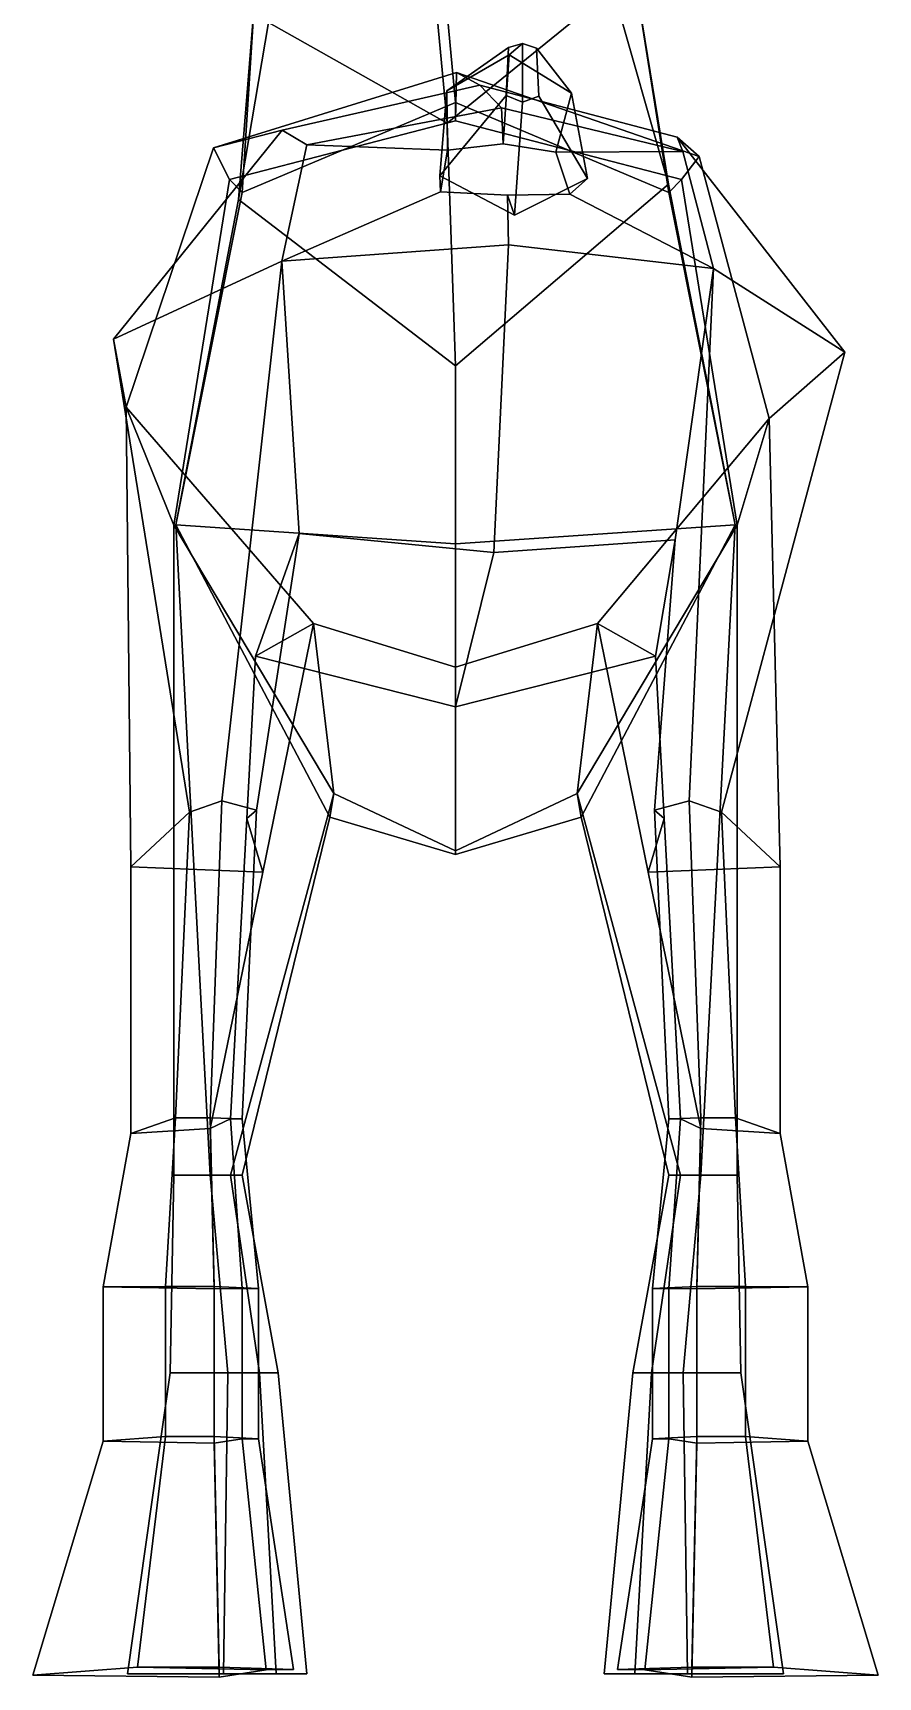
# Model space of a CAD drawing. Extents: x -109 to 82, y -151 to 358.
# Drawn here: x -81.9 to 81.9, y -151.2 to 167.4 of the extents above; entities that cross this region are included whole.
import ezdxf

# ---------------------------------------------------------------- set-up
doc = ezdxf.new("R2010")
doc.units = 0

msp = doc.modelspace()

# ---------------------------------------------------------------- linework, layer by layer
for points in [[(30.493595, 175.991562, 183.362305), (12.842552, 223.275162, 214.127762), (-4.06392, 176.107941, 217.446274), (-1.601685, 149.92128, 198.24794)], [(-36.191597, 169.438553, 183.187378), (-1.601685, 149.92128, 198.24794), (-4.06392, 176.107941, 217.446274), (-31.750727, 215.233414, 213.728394)], [(34.585228, 178.900757, 151.092697), (25.849268, 201.59639, 172.862823), (30.493595, 175.991562, 183.362305), (41.266182, 138.091492, 160.202408)], [(-42.0313, 135.10849, 160.173538), (-36.191597, 169.438553, 183.187378), (-35.539867, 193.791779, 172.592255), (-39.009148, 172.620163, 150.947311)], [(-41.338097, 136.477615, 121.378952), (-39.009148, 172.620163, 150.947311), (-2.630893, 182.309677, 148.245041), (0, 153.902847, 122.9674)], [(41.338097, 136.477615, 121.378952), (0, 153.902847, 122.9674), (-2.630893, 182.309677, 148.245041), (34.585228, 178.900757, 151.092697)], [(54.142193, 72.077461, 139.708862), (41.338097, 136.477615, 121.378952), (34.585228, 178.900757, 151.092697), (41.266182, 138.091492, 160.202408)], [(41.266182, 138.091492, 160.202408), (30.493595, 175.991562, 183.362305), (-1.601685, 149.92128, 198.24794), (0, 102.892303, 182.996399)], [(-54.142193, 72.077461, 139.708862), (-42.0313, 135.10849, 160.173538), (-39.009148, 172.620163, 150.947311), (-41.338097, 136.477615, 121.378952)], [(-42.0313, 135.10849, 160.173538), (0, 102.892303, 182.996399), (-1.601685, 149.92128, 198.24794), (-36.191597, 169.438553, 183.187378)], [(9.787512, 155.282059, -80.896843), (-3.051133, 139.683075, -71.752708), (-1.683599, 156.14473, -61.080067), (10.236577, 164.53566, -79.010452)], [(10.236577, 164.53566, -79.010452), (-1.683599, 156.14473, -61.080067), (10.381623, 163.146454, -58.178257), (12.967679, 165.359512, -78.507988)], [(-1.683599, 156.14473, -61.080067), (-1.519351, 144.649704, -51.781307), (9.260619, 145.873978, -52.543507), (10.381623, 163.146454, -58.178257)], [(22.44091, 155.720551, -58.039288), (10.381623, 163.146454, -58.178257), (9.260619, 145.873978, -52.543507), (19.453062, 144.280975, -49.13784)], [(12.971553, 153.962234, -80.759254), (9.787512, 155.282059, -80.896843), (10.236577, 164.53566, -79.010452), (12.967679, 165.359512, -78.507988)], [(15.69593, 164.439682, -78.322319), (12.967679, 165.359512, -78.507988), (10.381623, 163.146454, -58.178257), (22.44091, 155.720551, -58.039288)], [(12.971553, 153.962234, -80.759254), (12.967679, 165.359512, -78.507988), (15.69593, 164.439682, -78.322319), (16.151289, 155.170151, -80.094719)], [(16.151289, 155.170151, -80.094719), (15.69593, 164.439682, -78.322319), (22.44091, 155.720551, -58.039288), (25.595491, 139.179398, -68.141937)], [(-46.884338, 145.114136, 14.203079), (-43.748913, 138.961655, 91.103615), (0, 150.329453, 90.870361), (0.169099, 159.744522, 23.145079)], [(0.169099, 159.744522, 23.145079), (4.703042, 157.289444, -13.731607), (-33.598324, 148.546524, -20.191051), (-46.884338, 145.114136, 14.203079)], [(47.222534, 143.459488, 26.0648), (0.169099, 159.744522, 23.145079), (0, 150.329453, 90.870361), (43.748913, 138.961655, 91.103615)], [(0.169099, 159.744522, 23.145079), (47.222534, 143.459488, 26.0648), (42.954746, 147.200531, -10.541903), (4.703042, 157.289444, -13.731607)], [(4.703042, 157.289444, -13.731607), (8.898463, 152.860077, -48.275227), (-28.823513, 145.700546, -44.073753), (-33.598324, 148.546524, -20.191051)], [(-3.051133, 139.683075, -71.752708), (-2.909279, 136.610504, -58.823654), (-1.519351, 144.649704, -51.781307), (-1.683599, 156.14473, -61.080067)], [(4.703042, 157.289444, -13.731607), (42.954746, 147.200531, -10.541903), (44.051006, 144.41925, -34.888268), (8.898463, 152.860077, -48.275227)], [(0, 150.329453, 90.870361), (-43.748913, 138.961655, 91.103615), (-41.338097, 136.477615, 121.378952), (0, 153.902847, 122.9674)], [(12.971553, 153.962234, -80.759254), (11.424487, 132.103912, -72.597404), (-3.051133, 139.683075, -71.752708), (9.787512, 155.282059, -80.896843)], [(0, 150.329453, 90.870361), (0, 153.902847, 122.9674), (41.338097, 136.477615, 121.378952), (43.748913, 138.961655, 91.103615)], [(12.971553, 153.962234, -80.759254), (16.151289, 155.170151, -80.094719), (25.595491, 139.179398, -68.141937), (11.424487, 132.103912, -72.597404)], [(25.595491, 139.179398, -68.141937), (22.44091, 155.720551, -58.039288), (19.453062, 144.280975, -49.13784), (22.141521, 136.170044, -55.666119)], [(-1.519351, 144.649704, -51.781307), (-28.823513, 145.700546, -44.073753), (8.898463, 152.860077, -48.275227), (9.260619, 145.873978, -52.543507)], [(19.453062, 144.280975, -49.13784), (9.260619, 145.873978, -52.543507), (8.898463, 152.860077, -48.275227), (44.051006, 144.41925, -34.888268)], [(-66.243423, 108.056763, -31.480515), (-33.598324, 148.546524, -20.191051), (-28.823513, 145.700546, -44.073753), (-33.644234, 123.200951, -53.531307)], [(-46.884338, 145.114136, 14.203079), (-33.598324, 148.546524, -20.191051), (-66.243423, 108.056763, -31.480515), (-63.809353, 94.893852, 15.932356)], [(75.397705, 105.56636, -13.627329), (49.962883, 121.730934, -42.993031), (44.051006, 144.41925, -34.888268), (42.954746, 147.200531, -10.541903)], [(47.222534, 143.459488, 26.0648), (60.78783, 92.703117, 31.637232), (75.397705, 105.56636, -13.627329), (42.954746, 147.200531, -10.541903)], [(-63.809353, 94.893852, 15.932356), (-54.582127, 72.030914, 92.022102), (-43.748913, 138.961655, 91.103615), (-46.884338, 145.114136, 14.203079)], [(-2.909279, 136.610504, -58.823654), (-33.644234, 123.200951, -53.531307), (-28.823513, 145.700546, -44.073753), (-1.519351, 144.649704, -51.781307)], [(22.141521, 136.170044, -55.666119), (19.453062, 144.280975, -49.13784), (44.051006, 144.41925, -34.888268), (49.962883, 121.730934, -42.993031)], [(60.78783, 92.703117, 31.637232), (47.222534, 143.459488, 26.0648), (43.748913, 138.961655, 91.103615), (54.582127, 72.030914, 92.022102)], [(-54.582127, 72.030914, 92.022102), (-54.142193, 72.077461, 139.708862), (-41.338097, 136.477615, 121.378952), (-43.748913, 138.961655, 91.103615)], [(11.424487, 132.103912, -72.597404), (10.059605, 135.936783, -60.893505), (-2.909279, 136.610504, -58.823654), (-3.051133, 139.683075, -71.752708)], [(54.142193, 72.077461, 139.708862), (41.266182, 138.091492, 160.202408), (0, 102.892303, 182.996399), (0, 68.383072, 179.423523)], [(11.424487, 132.103912, -72.597404), (25.595491, 139.179398, -68.141937), (22.141521, 136.170044, -55.666119), (10.059605, 135.936783, -60.893505)], [(54.582127, 72.030914, 92.022102), (43.748913, 138.961655, 91.103615), (41.338097, 136.477615, 121.378952), (54.142193, 72.077461, 139.708862)], [(-54.142193, 72.077461, 139.708862), (0, 68.383072, 179.423523), (0, 102.892303, 182.996399), (-42.0313, 135.10849, 160.173538)], [(-2.909279, 136.610504, -58.823654), (10.059605, 135.936783, -60.893505), (10.262404, 126.327782, -64.393402), (-33.644234, 123.200951, -53.531307)], [(22.141521, 136.170044, -55.666119), (49.962883, 121.730934, -42.993031), (10.262404, 126.327782, -64.393402), (10.059605, 135.936783, -60.893505)], [(7.420184, 66.715164, -53.188541), (-30.301792, 70.437859, -46.867214), (-33.644234, 123.200951, -53.531307), (10.262404, 126.327782, -64.393402)], [(7.420184, 66.715164, -53.188541), (10.262404, 126.327782, -64.393402), (49.962883, 121.730934, -42.993031), (42.572723, 69.156532, -37.681732)], [(-33.644234, 123.200951, -53.531307), (-45.232693, 18.623331, -56.307262), (-51.514839, 16.428957, -52.085037), (-66.243423, 108.056763, -31.480515)], [(-33.644234, 123.200951, -53.531307), (-30.301792, 70.437859, -46.867214), (-38.532188, 16.792351, -52.784264), (-45.232693, 18.623331, -56.307262)], [(49.962883, 121.730934, -42.993031), (45.232693, 18.623331, -56.307262), (38.532188, 16.792351, -52.784264), (42.572723, 69.156532, -37.681732)], [(49.962883, 121.730934, -42.993031), (75.397705, 105.56636, -13.627329), (51.514839, 16.428957, -52.085037), (45.232693, 18.623331, -56.307262)], [(-63.809353, 94.893852, 15.932356), (-66.243423, 108.056763, -31.480515), (-51.514839, 16.428957, -52.085037), (-62.880772, 5.792505, 3.15432)], [(60.78783, 92.703117, 31.637232), (62.880772, 5.792505, 3.15432), (51.514839, 16.428957, -52.085037), (75.397705, 105.56636, -13.627329)], [(-27.481249, 52.963741, 24.071077), (-23.590975, 20.028219, 92.9375), (-54.582127, 72.030914, 92.022102), (-63.809353, 94.893852, 15.932356)], [(-63.809353, 94.893852, 15.932356), (-62.880772, 5.792505, 3.15432), (-37.334774, 4.805079, 7.760209), (-27.481249, 52.963741, 24.071077)], [(27.481249, 52.963741, 24.071077), (60.78783, 92.703117, 31.637232), (54.582127, 72.030914, 92.022102), (23.590975, 20.028219, 92.9375)], [(60.78783, 92.703117, 31.637232), (27.481249, 52.963741, 24.071077), (37.334774, 4.805079, 7.760209), (62.880772, 5.792505, 3.15432)], [(-47.493149, -53.911057, 128.439209), (-54.142193, 72.077461, 139.708862), (-54.582127, 72.030914, 92.022102), (-54.582127, -53.911057, 110.011131)], [(-43.602879, -53.911057, 110.42305), (-54.582127, -53.911057, 110.011131), (-54.582127, 72.030914, 92.022102), (-23.590975, 20.028219, 92.9375)], [(0, 8.224753, 139.708862), (0, 68.383072, 179.423523), (-54.142193, 72.077461, 139.708862), (-24.311865, 15.454684, 126.491249)], [(-41.338097, -53.911057, 123.221718), (-24.311865, 15.454684, 126.491249), (-54.142193, 72.077461, 139.708862), (-47.493149, -53.911057, 128.439209)], [(-38.532188, 16.792351, -52.784264), (-30.301792, 70.437859, -46.867214), (-38.762272, 46.630466, -23.472996), (-40.451397, 15.200356, -49.7211)], [(0, 36.793159, -23.271152), (-38.762272, 46.630466, -23.472996), (-30.301792, 70.437859, -46.867214), (7.420184, 66.715164, -53.188541)], [(0, 8.224753, 139.708862), (24.311865, 15.454684, 126.491249), (54.142193, 72.077461, 139.708862), (0, 68.383072, 179.423523)], [(43.602879, -53.911057, 110.42305), (23.590975, 20.028219, 92.9375), (54.582127, 72.030914, 92.022102), (54.582127, -53.911057, 110.011131)], [(41.338097, -53.911057, 123.221718), (47.493149, -53.911057, 128.439209), (54.142193, 72.077461, 139.708862), (24.311865, 15.454684, 126.491249)], [(47.493149, -53.911057, 128.439209), (54.582127, -53.911057, 110.011131), (54.582127, 72.030914, 92.022102), (54.142193, 72.077461, 139.708862)], [(0, 36.793159, -23.271152), (7.420184, 66.715164, -53.188541), (42.572723, 69.156532, -37.681732), (38.762272, 46.630466, -23.472996)], [(42.572723, 69.156532, -37.681732), (38.532188, 16.792351, -52.784264), (40.451397, 15.200356, -49.7211), (38.762272, 46.630466, -23.472996)], [(-37.334774, 4.805079, 7.760209), (-40.451397, 15.200356, -49.7211), (-38.762272, 46.630466, -23.472996), (-27.481249, 52.963741, 24.071077)], [(-27.481249, 52.963741, 24.071077), (-38.762272, 46.630466, -23.472996), (0, 36.793159, -23.271152), (0, 44.497398, 24.071077)], [(0, 44.497398, 24.071077), (0, 8.919338, 93.165443), (-23.590975, 20.028219, 92.9375), (-27.481249, 52.963741, 24.071077)], [(0, 44.497398, 24.071077), (27.481249, 52.963741, 24.071077), (23.590975, 20.028219, 92.9375), (0, 8.919338, 93.165443)], [(27.481249, 52.963741, 24.071077), (0, 44.497398, 24.071077), (0, 36.793159, -23.271152), (38.762272, 46.630466, -23.472996)], [(37.334774, 4.805079, 7.760209), (27.481249, 52.963741, 24.071077), (38.762272, 46.630466, -23.472996), (40.451397, 15.200356, -49.7211)], [(-43.602879, -53.911057, 110.42305), (-23.590975, 20.028219, 92.9375), (-24.311865, 15.454684, 126.491249), (-41.338097, -53.911057, 123.221718)], [(0, 8.919338, 93.165443), (0, 8.224753, 139.708862), (-24.311865, 15.454684, 126.491249), (-23.590975, 20.028219, 92.9375)], [(0, 8.919338, 93.165443), (23.590975, 20.028219, 92.9375), (24.311865, 15.454684, 126.491249), (0, 8.224753, 139.708862)], [(43.602879, -53.911057, 110.42305), (41.338097, -53.911057, 123.221718), (24.311865, 15.454684, 126.491249), (23.590975, 20.028219, 92.9375)], [(-51.514839, 16.428957, -52.085037), (-54.244236, -42.820759, -56.893738), (-62.880772, -45.811466, -9.055288), (-62.880772, 5.792505, 3.15432)], [(-47.493149, -42.820759, -56.893738), (-54.244236, -42.820759, -56.893738), (-51.514839, 16.428957, -52.085037), (-45.232693, 18.623331, -56.307262)], [(-45.232693, 18.623331, -56.307262), (-38.532188, 16.792351, -52.784264), (-41.338097, -42.972965, -56.893738), (-47.493149, -42.820759, -56.893738)], [(-41.338097, -42.972965, -56.893738), (-38.532188, 16.792351, -52.784264), (-40.451397, 15.200356, -49.7211), (-43.59322, -42.981331, -56.893738)], [(45.232693, 18.623331, -56.307262), (47.493149, -42.820759, -56.893738), (41.338097, -42.972965, -56.893738), (38.532188, 16.792351, -52.784264)], [(41.338097, -42.972965, -56.893738), (43.59322, -42.981331, -56.893738), (40.451397, 15.200356, -49.7211), (38.532188, 16.792351, -52.784264)], [(47.493149, -42.820759, -56.893738), (45.232693, 18.623331, -56.307262), (51.514839, 16.428957, -52.085037), (54.244236, -42.820759, -56.893738)], [(51.514839, 16.428957, -52.085037), (62.880772, 5.792505, 3.15432), (62.880772, -45.811466, -9.055288), (54.244236, -42.820759, -56.893738)], [(-43.59322, -42.981331, -56.893738), (-40.451397, 15.200356, -49.7211), (-37.334774, 4.805079, 7.760209), (-47.493149, -44.843525, -9.055288)], [(43.59322, -42.981331, -56.893738), (47.493149, -44.843525, -9.055288), (37.334774, 4.805079, 7.760209), (40.451397, 15.200356, -49.7211)], [(-62.880772, 5.792505, 3.15432), (-62.880772, -45.811466, -9.055288), (-47.493149, -44.843525, -9.055288), (-37.334774, 4.805079, 7.760209)], [(62.880772, 5.792505, 3.15432), (37.334774, 4.805079, 7.760209), (47.493149, -44.843525, -9.055288), (62.880772, -45.811466, -9.055288)], [(-68.244766, -75.547272, -37.350971), (-62.880772, -45.811466, -9.055288), (-54.244236, -42.820759, -56.893738), (-56.19286, -75.494255, -69.073387)], [(-56.19286, -75.494255, -69.073387), (-54.244236, -42.820759, -56.893738), (-47.493149, -42.820759, -56.893738), (-46.772018, -75.494255, -70.221764)], [(-38.182919, -75.87011, -69.880356), (-46.772018, -75.494255, -70.221764), (-47.493149, -42.820759, -56.893738), (-41.338097, -42.972965, -56.893738)], [(-46.772018, -75.940216, -37.350971), (-41.329826, -75.890739, -69.046432), (-43.59322, -42.981331, -56.893738), (-47.493149, -44.843525, -9.055288)], [(-41.329826, -75.890739, -69.046432), (-38.182919, -75.87011, -69.880356), (-41.338097, -42.972965, -56.893738), (-43.59322, -42.981331, -56.893738)], [(38.182919, -75.87011, -69.880356), (41.338097, -42.972965, -56.893738), (47.493149, -42.820759, -56.893738), (46.772018, -75.494255, -70.221764)], [(41.329826, -75.890739, -69.046432), (43.59322, -42.981331, -56.893738), (41.338097, -42.972965, -56.893738), (38.182919, -75.87011, -69.880356)], [(46.772018, -75.940216, -37.350971), (47.493149, -44.843525, -9.055288), (43.59322, -42.981331, -56.893738), (41.329826, -75.890739, -69.046432)], [(56.19286, -75.494255, -69.073387), (46.772018, -75.494255, -70.221764), (47.493149, -42.820759, -56.893738), (54.244236, -42.820759, -56.893738)], [(68.244766, -75.547272, -37.350971), (56.19286, -75.494255, -69.073387), (54.244236, -42.820759, -56.893738), (62.880772, -45.811466, -9.055288)], [(-46.772018, -75.940216, -37.350971), (-47.493149, -44.843525, -9.055288), (-62.880772, -45.811466, -9.055288), (-68.244766, -75.547272, -37.350971)], [(46.772018, -75.940216, -37.350971), (68.244766, -75.547272, -37.350971), (62.880772, -45.811466, -9.055288), (47.493149, -44.843525, -9.055288)], [(-37.940807, -92.184998, 94.37516), (-55.288025, -92.184998, 93.724319), (-54.582127, -53.911057, 110.011131), (-43.602879, -53.911057, 110.42305)], [(-44.087437, -92.184998, 122.840668), (-47.493149, -53.911057, 128.439209), (-54.582127, -53.911057, 110.011131), (-55.288025, -92.184998, 93.724319)], [(-44.087437, -92.184998, 122.840668), (-34.362453, -92.184998, 114.597038), (-41.338097, -53.911057, 123.221718), (-47.493149, -53.911057, 128.439209)], [(-34.362453, -92.184998, 114.597038), (-37.940807, -92.184998, 94.37516), (-43.602879, -53.911057, 110.42305), (-41.338097, -53.911057, 123.221718)], [(34.362453, -92.184998, 114.597038), (41.338097, -53.911057, 123.221718), (43.602879, -53.911057, 110.42305), (37.940807, -92.184998, 94.37516)], [(44.087437, -92.184998, 122.840668), (47.493149, -53.911057, 128.439209), (41.338097, -53.911057, 123.221718), (34.362453, -92.184998, 114.597038)], [(37.940807, -92.184998, 94.37516), (43.602879, -53.911057, 110.42305), (54.582127, -53.911057, 110.011131), (55.288025, -92.184998, 93.724319)], [(44.087437, -92.184998, 122.840668), (55.288025, -92.184998, 93.724319), (54.582127, -53.911057, 110.011131), (47.493149, -53.911057, 128.439209)], [(-68.244766, -105.433456, -17.114923), (-68.244766, -75.547272, -37.350971), (-56.19286, -75.494255, -69.073387), (-56.19286, -104.576889, -46.673637)], [(-46.772018, -105.826393, -17.114923), (-46.772018, -75.940216, -37.350971), (-68.244766, -75.547272, -37.350971), (-68.244766, -105.433456, -17.114923)], [(-56.19286, -104.576889, -46.673637), (-56.19286, -75.494255, -69.073387), (-46.772018, -75.494255, -70.221764), (-46.772018, -104.576889, -46.817184)], [(-38.182919, -104.993744, -46.774513), (-46.772018, -104.576889, -46.817184), (-46.772018, -75.494255, -70.221764), (-38.182919, -75.87011, -69.880356)], [(-46.772018, -105.826393, -17.114923), (-41.329826, -105.016632, -46.670265), (-41.329826, -75.890739, -69.046432), (-46.772018, -75.940216, -37.350971)], [(-41.329826, -105.016632, -46.670265), (-38.182919, -104.993744, -46.774513), (-38.182919, -75.87011, -69.880356), (-41.329826, -75.890739, -69.046432)], [(38.182919, -104.993744, -46.774513), (38.182919, -75.87011, -69.880356), (46.772018, -75.494255, -70.221764), (46.772018, -104.576889, -46.817184)], [(41.329826, -105.016632, -46.670265), (41.329826, -75.890739, -69.046432), (38.182919, -75.87011, -69.880356), (38.182919, -104.993744, -46.774513)], [(46.772018, -105.826393, -17.114923), (46.772018, -75.940216, -37.350971), (41.329826, -75.890739, -69.046432), (41.329826, -105.016632, -46.670265)], [(56.19286, -104.576889, -46.673637), (46.772018, -104.576889, -46.817184), (46.772018, -75.494255, -70.221764), (56.19286, -75.494255, -69.073387)], [(46.772018, -105.826393, -17.114923), (68.244766, -105.433456, -17.114923), (68.244766, -75.547272, -37.350971), (46.772018, -75.940216, -37.350971)], [(68.244766, -105.433456, -17.114923), (56.19286, -104.576889, -46.673637), (56.19286, -75.494255, -69.073387), (68.244766, -75.547272, -37.350971)], [(-34.71693, -150.556473, 94.219688), (-63.513306, -150.556473, 93.05468), (-55.288025, -92.184998, 93.724319), (-37.940807, -92.184998, 94.37516)], [(-44.920334, -150.556473, 145.172943), (-44.087437, -92.184998, 122.840668), (-55.288025, -92.184998, 93.724319), (-63.513306, -150.556473, 93.05468)], [(-44.920334, -150.556473, 145.172943), (-28.776861, -150.556473, 130.41684), (-34.362453, -92.184998, 114.597038), (-44.087437, -92.184998, 122.840668)], [(-28.776861, -150.556473, 130.41684), (-34.71693, -150.556473, 94.219688), (-37.940807, -92.184998, 94.37516), (-34.362453, -92.184998, 114.597038)], [(28.776861, -150.556473, 130.41684), (34.362453, -92.184998, 114.597038), (37.940807, -92.184998, 94.37516), (34.71693, -150.556473, 94.219688)], [(44.920334, -150.556473, 145.172943), (44.087437, -92.184998, 122.840668), (34.362453, -92.184998, 114.597038), (28.776861, -150.556473, 130.41684)], [(34.71693, -150.556473, 94.219688), (37.940807, -92.184998, 94.37516), (55.288025, -92.184998, 93.724319), (63.513306, -150.556473, 93.05468)], [(44.920334, -150.556473, 145.172943), (63.513306, -150.556473, 93.05468), (55.288025, -92.184998, 93.724319), (44.087437, -92.184998, 122.840668)], [(-81.861153, -150.799179, 24.688295), (-68.244766, -105.433456, -17.114923), (-56.19286, -104.576889, -46.673637), (-61.613941, -149.225861, -42.599831)], [(-61.613941, -149.225861, -42.599831), (-56.19286, -104.576889, -46.673637), (-46.772018, -104.576889, -46.817184), (-45.786926, -149.225861, -43.299023)], [(-31.357231, -149.718765, -43.091152), (-45.786926, -149.225861, -43.299023), (-46.772018, -104.576889, -46.817184), (-38.182919, -104.993744, -46.774513)], [(-45.786926, -151.164902, 24.688295), (-36.644047, -149.745865, -42.58342), (-41.329826, -105.016632, -46.670265), (-46.772018, -105.826393, -17.114923)], [(-36.644047, -149.745865, -42.58342), (-31.357231, -149.718765, -43.091152), (-38.182919, -104.993744, -46.774513), (-41.329826, -105.016632, -46.670265)], [(31.357231, -149.718765, -43.091152), (38.182919, -104.993744, -46.774513), (46.772018, -104.576889, -46.817184), (45.786926, -149.225861, -43.299023)], [(36.644047, -149.745865, -42.58342), (41.329826, -105.016632, -46.670265), (38.182919, -104.993744, -46.774513), (31.357231, -149.718765, -43.091152)], [(45.786926, -151.164902, 24.688295), (46.772018, -105.826393, -17.114923), (41.329826, -105.016632, -46.670265), (36.644047, -149.745865, -42.58342)], [(61.613941, -149.225861, -42.599831), (45.786926, -149.225861, -43.299023), (46.772018, -104.576889, -46.817184), (56.19286, -104.576889, -46.673637)], [(81.861153, -150.799179, 24.688295), (61.613941, -149.225861, -42.599831), (56.19286, -104.576889, -46.673637), (68.244766, -105.433456, -17.114923)], [(-45.786926, -151.164902, 24.688295), (-46.772018, -105.826393, -17.114923), (-68.244766, -105.433456, -17.114923), (-81.861153, -150.799179, 24.688295)], [(45.786926, -151.164902, 24.688295), (81.861153, -150.799179, 24.688295), (68.244766, -105.433456, -17.114923), (46.772018, -105.826393, -17.114923)], [(-81.861153, -150.799179, 24.688295), (-61.613941, -149.225861, -42.599831), (-36.644047, -149.745865, -42.58342), (-45.786926, -151.164902, 24.688295)], [(-61.613941, -149.225861, -42.599831), (-45.786926, -149.225861, -43.299023), (-31.357231, -149.718765, -43.091152), (-36.644047, -149.745865, -42.58342)], [(61.613941, -149.225861, -42.599831), (36.644047, -149.745865, -42.58342), (31.357231, -149.718765, -43.091152), (45.786926, -149.225861, -43.299023)], [(81.861153, -150.799179, 24.688295), (45.786926, -151.164902, 24.688295), (36.644047, -149.745865, -42.58342), (61.613941, -149.225861, -42.599831)], [(-63.513306, -150.556473, 93.05468), (-34.71693, -150.556473, 94.219688), (-28.776861, -150.556473, 130.41684), (-44.920334, -150.556473, 145.172943)], [(63.513306, -150.556473, 93.05468), (44.920334, -150.556473, 145.172943), (28.776861, -150.556473, 130.41684), (34.71693, -150.556473, 94.219688)]]:
    msp.add_3dface(points)

doc.saveas('drawing.dxf')
